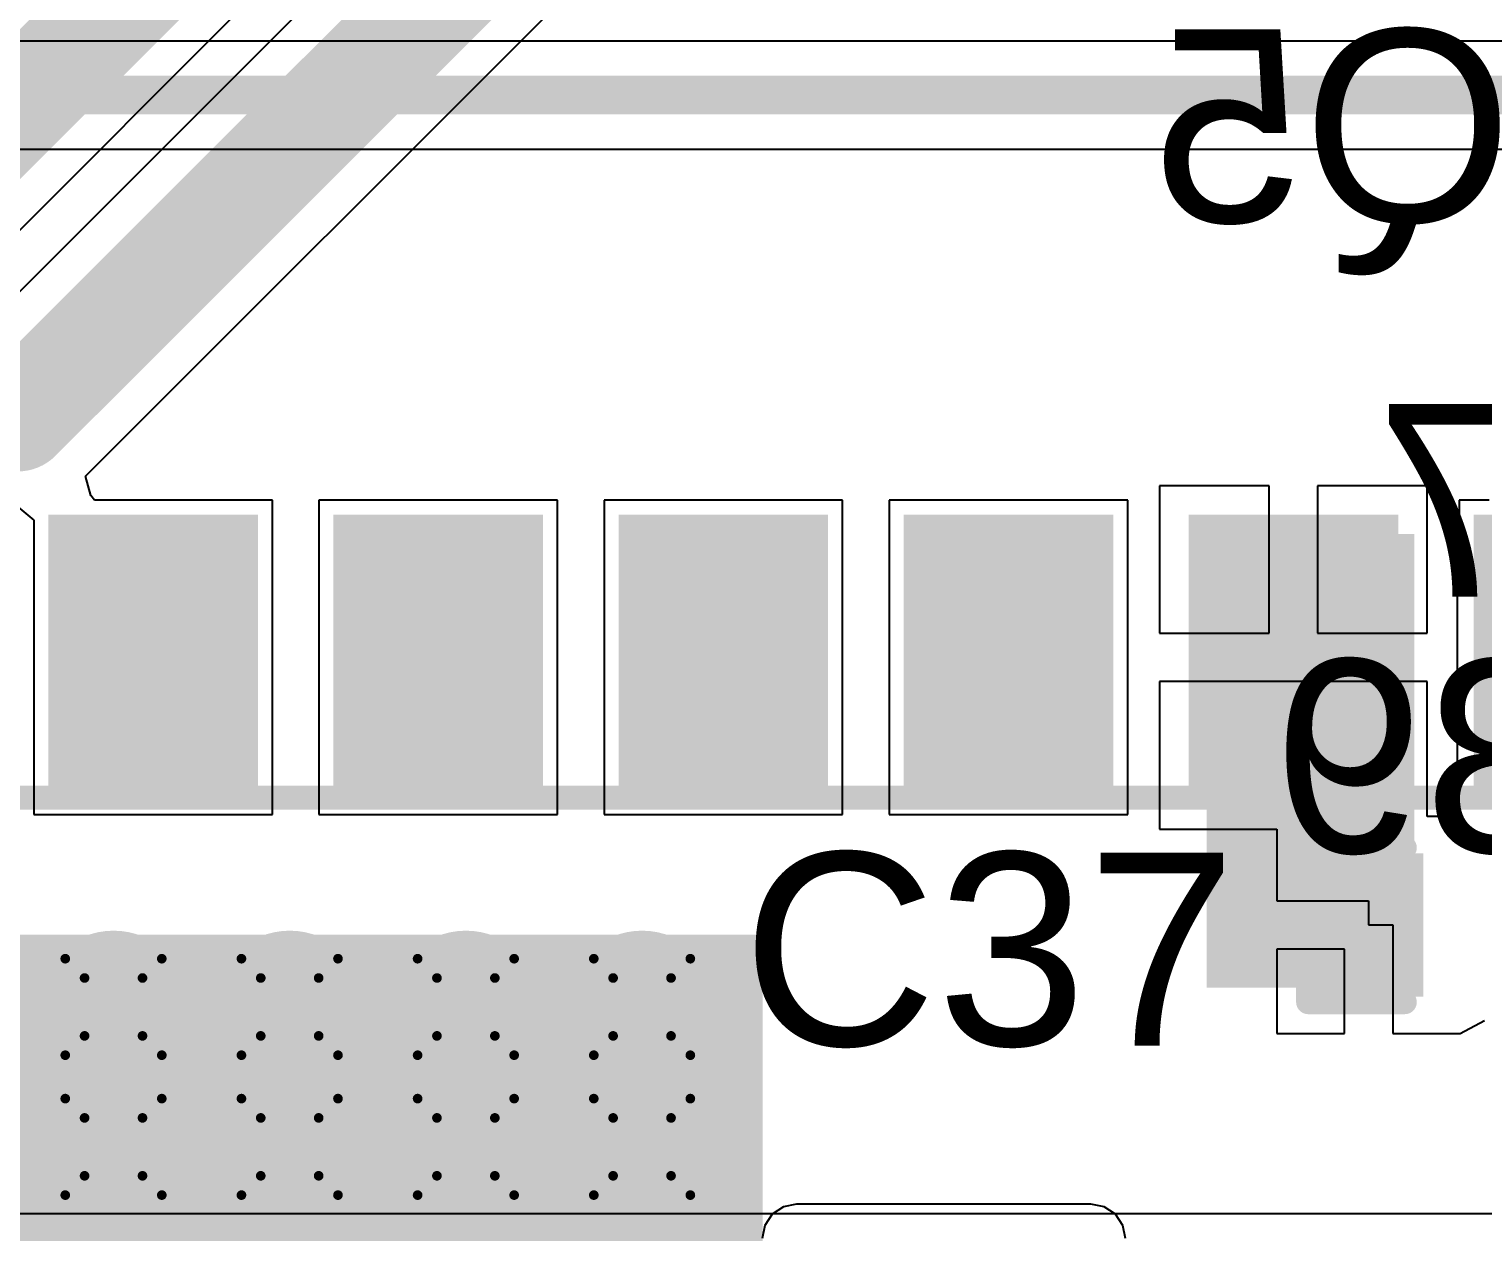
# Model space of a CAD drawing. Header units: inches. Extents: x -8 to 210, y -39 to 109.
# Drawn here: x 68.61 to 76.26, y 22.08 to 28.41 of the extents above; entities that cross this region are included whole.
import ezdxf

# ---------------------------------------------------------------- set-up
doc = ezdxf.new("R2010")
doc.units = ezdxf.units.IN
for name, color, linetype in [('Bottom Layer', 5, 'Continuous'), ('Bottom Overlay', 54, 'Continuous'), ('Bottom Solder', 6, 'Continuous'), ('Drill Drawing', 1, 'Continuous'), ('Top Layer', 1, 'Continuous'), ('Top Overlay', 2, 'Continuous'), ('Top Paste', 8, 'Continuous'), ('Top Solder', 216, 'Continuous'), ('Via Holes', 16, 'Continuous')]:
    doc.layers.add(name, color=color, linetype=linetype)
doc.styles.add('Arial', font='', dxfattribs={"height": 0.2})
doc.styles.get('Arial').set_extended_font_data('Arial')

# ---------------------------------------------------------------- blocks, each defined once
blk = doc.blocks.new('SIM7500E_18')
at = {"layer": 'Top Layer'}
for points in [[(4.75, -23.95), (4.75, -22.65), (5.65, -22.65), (5.65, -23.95)], [(6.25, -23.95), (6.25, -22.65), (7.15, -22.65), (7.15, -23.95)], [(7.75, -23.95), (7.75, -22.65), (8.65, -22.65), (8.65, -23.95)], [(9.25, -23.95), (9.25, -22.65), (10.15, -22.65), (10.15, -23.95)], [(10.75, -23.95), (10.75, -22.65), (11.65, -22.65), (11.65, -23.95)]]:
    blk.add_hatch(color=1, dxfattribs=at).paths.add_polyline_path(points)
at = {"layer": 'Top Paste'}
for points in [[(4.75, -23.95), (4.75, -22.65), (5.65, -22.65), (5.65, -23.95)], [(6.25, -23.95), (6.25, -22.65), (7.15, -22.65), (7.15, -23.95)], [(7.75, -23.95), (7.75, -22.65), (8.65, -22.65), (8.65, -23.95)], [(9.25, -23.95), (9.25, -22.65), (10.15, -22.65), (10.15, -23.95)], [(10.75, -23.95), (10.75, -22.65), (11.65, -22.65), (11.65, -23.95)]]:
    blk.add_hatch(color=8, dxfattribs=at).paths.add_polyline_path(points)
at = {"layer": 'Top Solder'}
for points in [[(4.6484, -24.0516), (4.6484, -22.5484), (5.7516, -22.5484), (5.7516, -24.0516)], [(6.1484, -24.0516), (6.1484, -22.5484), (7.2516, -22.5484), (7.2516, -24.0516)], [(7.6484, -24.0516), (7.6484, -22.5484), (8.7516, -22.5484), (8.7516, -24.0516)], [(9.1484, -24.0516), (9.1484, -22.5484), (10.2516, -22.5484), (10.2516, -24.0516)], [(10.6484, -24.0516), (10.6484, -22.5484), (11.7516, -22.5484), (11.7516, -24.0516)], [(12.1484, -24.0516), (12.1484, -22.5484), (13.2516, -22.5484), (13.2516, -24.0516)]]:
    blk.add_hatch(color=216, dxfattribs=at).paths.add_polyline_path(points)
at = {"layer": 'Top Overlay'}
blk.add_lwpolyline([(-0.8524, -24.0382, 0.127, 0.127, 0), (23.2522, -24.0382, 0.127, 0.127, 0)], format="xyseb", dxfattribs=at)
blk = doc.blocks.new('C___0402_123')
at = {"layer": 'Top Layer'}
for points in [[(-0.6985, -0.3175), (-0.6985, 0.3175), (-0.2413, 0.3175), (-0.2413, -0.3175)], [(0.2413, -0.3175), (0.2413, 0.3175), (0.6985, 0.3175), (0.6985, -0.3175)]]:
    blk.add_hatch(color=1, dxfattribs=at).paths.add_polyline_path(points)
at = {"layer": 'Top Paste'}
for points in [[(-0.6985, -0.3175), (-0.6985, 0.3175), (-0.2413, 0.3175), (-0.2413, -0.3175)], [(0.2413, -0.3175), (0.2413, 0.3175), (0.6985, 0.3175), (0.6985, -0.3175)]]:
    blk.add_hatch(color=8, dxfattribs=at).paths.add_polyline_path(points)
at = {"layer": 'Top Solder'}
for points in [[(-0.7585, -0.3775), (-0.7585, 0.3775), (-0.1813, 0.3775), (-0.1813, -0.3775)], [(0.1813, -0.3775), (0.1813, 0.3775), (0.7585, 0.3775), (0.7585, -0.3775)]]:
    blk.add_hatch(color=216, dxfattribs=at).paths.add_polyline_path(points)
at = {"layer": 'Top Overlay'}
for points in [[(-0.2794, 0.4064, 0.127, 0.127, 0), (-0.7874, 0.4064, 0.127, 0.127, 0)], [(-0.7874, 0.4064, 0.127, 0.127, 0), (-0.7874, -0.4064, 0.127, 0.127, 0)], [(0.7874, 0.4064, 0.127, 0.127, 0), (0.2794, 0.4064, 0.127, 0.127, 0)], [(0.7874, 0.4064, 0.127, 0.127, 0), (0.7874, -0.4064, 0.127, 0.127, 0)], [(-0.2794, -0.4064, 0.127, 0.127, 0), (-0.7874, -0.4064, 0.127, 0.127, 0)], [(0.7874, -0.4064, 0.127, 0.127, 0), (0.2794, -0.4064, 0.127, 0.127, 0)]]:
    blk.add_lwpolyline(points, format="xyseb", dxfattribs=at)
for points in [[(-0.8191, 0.4064, 0.0635, 0.0635, 1), (-0.7556, 0.4064, 0.0635, 0.0635, 1)], [(-0.8191, 0.4064, 0.0635, 0.0635, 1), (-0.7556, 0.4064, 0.0635, 0.0635, 1)], [(-0.3111, 0.4064, 0.0635, 0.0635, 1), (-0.2477, 0.4064, 0.0635, 0.0635, 1)], [(0.2477, 0.4064, 0.0635, 0.0635, 1), (0.3111, 0.4064, 0.0635, 0.0635, 1)], [(0.7556, 0.4064, 0.0635, 0.0635, 1), (0.8191, 0.4064, 0.0635, 0.0635, 1)], [(0.7556, 0.4064, 0.0635, 0.0635, 1), (0.8191, 0.4064, 0.0635, 0.0635, 1)], [(-0.8191, -0.4064, 0.0635, 0.0635, 1), (-0.7556, -0.4064, 0.0635, 0.0635, 1)], [(-0.8191, -0.4064, 0.0635, 0.0635, 1), (-0.7556, -0.4064, 0.0635, 0.0635, 1)], [(-0.3111, -0.4064, 0.0635, 0.0635, 1), (-0.2477, -0.4064, 0.0635, 0.0635, 1)], [(0.2477, -0.4064, 0.0635, 0.0635, 1), (0.3111, -0.4064, 0.0635, 0.0635, 1)], [(0.7556, -0.4064, 0.0635, 0.0635, 1), (0.8191, -0.4064, 0.0635, 0.0635, 1)], [(0.7556, -0.4064, 0.0635, 0.0635, 1), (0.8191, -0.4064, 0.0635, 0.0635, 1)]]:
    blk.add_lwpolyline(points, format="xyseb", close=True, dxfattribs=at)

msp = doc.modelspace()

# ---------------------------------------------------------------- hatches: boundary and pattern name
at = {"layer": 'Bottom Layer'}
h = msp.add_hatch(color=5, dxfattribs=at)
edge = h.paths.add_edge_path()
edge.add_arc((69.0499, 23.2664), 0.3, 0, 360)
h = msp.add_hatch(color=5, dxfattribs=at)
edge = h.paths.add_edge_path()
edge.add_arc((69.977, 23.2664), 0.3, 0, 360)
h = msp.add_hatch(color=5, dxfattribs=at)
edge = h.paths.add_edge_path()
edge.add_arc((70.9041, 23.2664), 0.3, 0, 360)
h = msp.add_hatch(color=5, dxfattribs=at)
edge = h.paths.add_edge_path()
edge.add_arc((71.8312, 23.2664), 0.3, 0, 360)
h = msp.add_hatch(color=5, dxfattribs=at)
edge = h.paths.add_edge_path()
edge.add_arc((69.0499, 22.5298), 0.3, 0, 360)
h = msp.add_hatch(color=5, dxfattribs=at)
edge = h.paths.add_edge_path()
edge.add_arc((69.977, 22.5298), 0.3, 0, 360)
h = msp.add_hatch(color=5, dxfattribs=at)
edge = h.paths.add_edge_path()
edge.add_arc((70.9041, 22.5298), 0.3, 0, 360)
h = msp.add_hatch(color=5, dxfattribs=at)
edge = h.paths.add_edge_path()
edge.add_arc((71.8312, 22.5298), 0.3, 0, 360)
at = {"layer": 'Bottom Solder'}
h = msp.add_hatch(color=6, dxfattribs=at)
edge = h.paths.add_edge_path()
edge.add_arc((69.0499, 23.2664), 0.4016, 0, 360)
h = msp.add_hatch(color=6, dxfattribs=at)
edge = h.paths.add_edge_path()
edge.add_arc((69.977, 23.2664), 0.4016, 0, 360)
h = msp.add_hatch(color=6, dxfattribs=at)
edge = h.paths.add_edge_path()
edge.add_arc((70.9041, 23.2664), 0.4016, 0, 360)
h = msp.add_hatch(color=6, dxfattribs=at)
edge = h.paths.add_edge_path()
edge.add_arc((71.8312, 23.2664), 0.4016, 0, 360)
h = msp.add_hatch(color=6, dxfattribs=at)
edge = h.paths.add_edge_path()
edge.add_arc((69.0499, 22.5298), 0.4016, 0, 360)
h = msp.add_hatch(color=6, dxfattribs=at)
edge = h.paths.add_edge_path()
edge.add_arc((69.977, 22.5298), 0.4016, 0, 360)
h = msp.add_hatch(color=6, dxfattribs=at)
edge = h.paths.add_edge_path()
edge.add_arc((70.9041, 22.5298), 0.4016, 0, 360)
h = msp.add_hatch(color=6, dxfattribs=at)
edge = h.paths.add_edge_path()
edge.add_arc((71.8312, 22.5298), 0.4016, 0, 360)
at = {"layer": 'Top Layer'}
for points in [[(74.8016, 23.368), (75.8952, 23.368), (75.8952, 25.7556), (74.8016, 25.7556)], [(72.4662, 23.6474), (65.8876, 23.6474), (65.8876, 18.7452), (72.4662, 18.7452)]]:
    msp.add_hatch(color=1, dxfattribs=at).paths.add_polyline_path(points)
h = msp.add_hatch(color=1, dxfattribs=at)
edge = h.paths.add_edge_path()
edge.add_arc((69.0499, 23.2664), 0.3, 0, 360)
h = msp.add_hatch(color=1, dxfattribs=at)
edge = h.paths.add_edge_path()
edge.add_arc((69.977, 23.2664), 0.3, 0, 360)
h = msp.add_hatch(color=1, dxfattribs=at)
edge = h.paths.add_edge_path()
edge.add_arc((70.9041, 23.2664), 0.3, 0, 360)
h = msp.add_hatch(color=1, dxfattribs=at)
edge = h.paths.add_edge_path()
edge.add_arc((71.8312, 23.2664), 0.3, 0, 360)
h = msp.add_hatch(color=1, dxfattribs=at)
edge = h.paths.add_edge_path()
edge.add_arc((69.0499, 22.5298), 0.3, 0, 360)
h = msp.add_hatch(color=1, dxfattribs=at)
edge = h.paths.add_edge_path()
edge.add_arc((69.977, 22.5298), 0.3, 0, 360)
h = msp.add_hatch(color=1, dxfattribs=at)
edge = h.paths.add_edge_path()
edge.add_arc((70.9041, 22.5298), 0.3, 0, 360)
h = msp.add_hatch(color=1, dxfattribs=at)
edge = h.paths.add_edge_path()
edge.add_arc((71.8312, 22.5298), 0.3, 0, 360)
at = {"layer": 'Top Solder'}
h = msp.add_hatch(color=216, dxfattribs=at)
edge = h.paths.add_edge_path()
edge.add_arc((69.0499, 23.2664), 0.4016, 0, 360)
h = msp.add_hatch(color=216, dxfattribs=at)
edge = h.paths.add_edge_path()
edge.add_arc((69.977, 23.2664), 0.4016, 0, 360)
h = msp.add_hatch(color=216, dxfattribs=at)
edge = h.paths.add_edge_path()
edge.add_arc((70.9041, 23.2664), 0.4016, 0, 360)
h = msp.add_hatch(color=216, dxfattribs=at)
edge = h.paths.add_edge_path()
edge.add_arc((71.8312, 23.2664), 0.4016, 0, 360)
h = msp.add_hatch(color=216, dxfattribs=at)
edge = h.paths.add_edge_path()
edge.add_arc((69.0499, 22.5298), 0.4016, 0, 360)
h = msp.add_hatch(color=216, dxfattribs=at)
edge = h.paths.add_edge_path()
edge.add_arc((69.977, 22.5298), 0.4016, 0, 360)
h = msp.add_hatch(color=216, dxfattribs=at)
edge = h.paths.add_edge_path()
edge.add_arc((70.9041, 22.5298), 0.4016, 0, 360)
h = msp.add_hatch(color=216, dxfattribs=at)
edge = h.paths.add_edge_path()
edge.add_arc((71.8312, 22.5298), 0.4016, 0, 360)
at = {"layer": 'Via Holes'}
h = msp.add_hatch(color=7, dxfattribs=at)
edge = h.paths.add_edge_path()
edge.add_arc((69.0499, 23.2664), 0.15, 0, 360)
h = msp.add_hatch(color=7, dxfattribs=at)
edge = h.paths.add_edge_path()
edge.add_arc((69.977, 23.2664), 0.15, 0, 360)
h = msp.add_hatch(color=7, dxfattribs=at)
edge = h.paths.add_edge_path()
edge.add_arc((70.9041, 23.2664), 0.15, 0, 360)
h = msp.add_hatch(color=7, dxfattribs=at)
edge = h.paths.add_edge_path()
edge.add_arc((71.8312, 23.2664), 0.15, 0, 360)
h = msp.add_hatch(color=7, dxfattribs=at)
edge = h.paths.add_edge_path()
edge.add_arc((69.0499, 22.5298), 0.15, 0, 360)
h = msp.add_hatch(color=7, dxfattribs=at)
edge = h.paths.add_edge_path()
edge.add_arc((69.977, 22.5298), 0.15, 0, 360)
h = msp.add_hatch(color=7, dxfattribs=at)
edge = h.paths.add_edge_path()
edge.add_arc((70.9041, 22.5298), 0.15, 0, 360)
h = msp.add_hatch(color=7, dxfattribs=at)
edge = h.paths.add_edge_path()
edge.add_arc((71.8312, 22.5298), 0.15, 0, 360)

# ---------------------------------------------------------------- linework, layer by layer
at = {"layer": 'Bottom Layer'}
for p, q in [((78.4738, 28.3519), (62.9699, 28.3519)), ((66.0461, 27.7821), (77.4302, 27.7821)), ((84.2857, 22.1777), (63.4238, 22.1777))]:
    msp.add_line(p, q, dxfattribs=at)
msp.add_lwpolyline([(62.5856, 28.067, 0.2032, 0.2032, 0), (79.6544, 28.067, 0.2032, 0.2032, 0)], format="xyseb", dxfattribs=at)
at = {"layer": 'Drill Drawing'}
for points in [[(68.7959, 23.5204, 0.0508, 0.0508, 0), (69.3039, 23.5204, 0.0508, 0.0508, 0)], [(68.7959, 23.0124, 0.0508, 0.0508, 0), (68.7959, 23.5204, 0.0508, 0.0508, 0)], [(69.3039, 23.0124, 0.0508, 0.0508, 0), (69.3039, 23.5204, 0.0508, 0.0508, 0)], [(69.723, 23.5204, 0.0508, 0.0508, 0), (70.231, 23.5204, 0.0508, 0.0508, 0)], [(69.723, 23.0124, 0.0508, 0.0508, 0), (69.723, 23.5204, 0.0508, 0.0508, 0)], [(70.231, 23.0124, 0.0508, 0.0508, 0), (70.231, 23.5204, 0.0508, 0.0508, 0)], [(70.6501, 23.5204, 0.0508, 0.0508, 0), (71.1581, 23.5204, 0.0508, 0.0508, 0)], [(70.6501, 23.0124, 0.0508, 0.0508, 0), (70.6501, 23.5204, 0.0508, 0.0508, 0)], [(71.1581, 23.0124, 0.0508, 0.0508, 0), (71.1581, 23.5204, 0.0508, 0.0508, 0)], [(71.5772, 23.5204, 0.0508, 0.0508, 0), (72.0852, 23.5204, 0.0508, 0.0508, 0)], [(71.5772, 23.0124, 0.0508, 0.0508, 0), (71.5772, 23.5204, 0.0508, 0.0508, 0)], [(72.0852, 23.0124, 0.0508, 0.0508, 0), (72.0852, 23.5204, 0.0508, 0.0508, 0)], [(68.8975, 23.4188, 0.0508, 0.0508, 0), (69.2023, 23.4188, 0.0508, 0.0508, 0)], [(68.8975, 23.114, 0.0508, 0.0508, 0), (68.8975, 23.4188, 0.0508, 0.0508, 0)], [(69.2023, 23.114, 0.0508, 0.0508, 0), (69.2023, 23.4188, 0.0508, 0.0508, 0)], [(69.8246, 23.4188, 0.0508, 0.0508, 0), (70.1294, 23.4188, 0.0508, 0.0508, 0)], [(69.8246, 23.114, 0.0508, 0.0508, 0), (69.8246, 23.4188, 0.0508, 0.0508, 0)], [(70.1294, 23.114, 0.0508, 0.0508, 0), (70.1294, 23.4188, 0.0508, 0.0508, 0)], [(70.7517, 23.4188, 0.0508, 0.0508, 0), (71.0565, 23.4188, 0.0508, 0.0508, 0)], [(70.7517, 23.114, 0.0508, 0.0508, 0), (70.7517, 23.4188, 0.0508, 0.0508, 0)], [(71.0565, 23.114, 0.0508, 0.0508, 0), (71.0565, 23.4188, 0.0508, 0.0508, 0)], [(71.6788, 23.4188, 0.0508, 0.0508, 0), (71.9836, 23.4188, 0.0508, 0.0508, 0)], [(71.6788, 23.114, 0.0508, 0.0508, 0), (71.6788, 23.4188, 0.0508, 0.0508, 0)], [(71.9836, 23.114, 0.0508, 0.0508, 0), (71.9836, 23.4188, 0.0508, 0.0508, 0)], [(68.8975, 23.114, 0.0508, 0.0508, 0), (69.2023, 23.114, 0.0508, 0.0508, 0)], [(69.8246, 23.114, 0.0508, 0.0508, 0), (70.1294, 23.114, 0.0508, 0.0508, 0)], [(70.7517, 23.114, 0.0508, 0.0508, 0), (71.0565, 23.114, 0.0508, 0.0508, 0)], [(71.6788, 23.114, 0.0508, 0.0508, 0), (71.9836, 23.114, 0.0508, 0.0508, 0)], [(68.7959, 23.0124, 0.0508, 0.0508, 0), (69.3039, 23.0124, 0.0508, 0.0508, 0)], [(69.723, 23.0124, 0.0508, 0.0508, 0), (70.231, 23.0124, 0.0508, 0.0508, 0)], [(70.6501, 23.0124, 0.0508, 0.0508, 0), (71.1581, 23.0124, 0.0508, 0.0508, 0)], [(71.5772, 23.0124, 0.0508, 0.0508, 0), (72.0852, 23.0124, 0.0508, 0.0508, 0)], [(68.7959, 22.7838, 0.0508, 0.0508, 0), (69.3039, 22.7838, 0.0508, 0.0508, 0)], [(68.7959, 22.2758, 0.0508, 0.0508, 0), (68.7959, 22.7838, 0.0508, 0.0508, 0)], [(69.3039, 22.2758, 0.0508, 0.0508, 0), (69.3039, 22.7838, 0.0508, 0.0508, 0)], [(69.723, 22.7838, 0.0508, 0.0508, 0), (70.231, 22.7838, 0.0508, 0.0508, 0)], [(69.723, 22.2758, 0.0508, 0.0508, 0), (69.723, 22.7838, 0.0508, 0.0508, 0)], [(70.231, 22.2758, 0.0508, 0.0508, 0), (70.231, 22.7838, 0.0508, 0.0508, 0)], [(70.6501, 22.7838, 0.0508, 0.0508, 0), (71.1581, 22.7838, 0.0508, 0.0508, 0)], [(70.6501, 22.2758, 0.0508, 0.0508, 0), (70.6501, 22.7838, 0.0508, 0.0508, 0)], [(71.1581, 22.2758, 0.0508, 0.0508, 0), (71.1581, 22.7838, 0.0508, 0.0508, 0)], [(71.5772, 22.7838, 0.0508, 0.0508, 0), (72.0852, 22.7838, 0.0508, 0.0508, 0)], [(71.5772, 22.2758, 0.0508, 0.0508, 0), (71.5772, 22.7838, 0.0508, 0.0508, 0)], [(72.0852, 22.2758, 0.0508, 0.0508, 0), (72.0852, 22.7838, 0.0508, 0.0508, 0)], [(68.8975, 22.6822, 0.0508, 0.0508, 0), (69.2023, 22.6822, 0.0508, 0.0508, 0)], [(68.8975, 22.3774, 0.0508, 0.0508, 0), (68.8975, 22.6822, 0.0508, 0.0508, 0)], [(69.2023, 22.3774, 0.0508, 0.0508, 0), (69.2023, 22.6822, 0.0508, 0.0508, 0)], [(69.8246, 22.6822, 0.0508, 0.0508, 0), (70.1294, 22.6822, 0.0508, 0.0508, 0)], [(69.8246, 22.3774, 0.0508, 0.0508, 0), (69.8246, 22.6822, 0.0508, 0.0508, 0)], [(70.1294, 22.3774, 0.0508, 0.0508, 0), (70.1294, 22.6822, 0.0508, 0.0508, 0)], [(70.7517, 22.6822, 0.0508, 0.0508, 0), (71.0565, 22.6822, 0.0508, 0.0508, 0)], [(70.7517, 22.3774, 0.0508, 0.0508, 0), (70.7517, 22.6822, 0.0508, 0.0508, 0)], [(71.0565, 22.3774, 0.0508, 0.0508, 0), (71.0565, 22.6822, 0.0508, 0.0508, 0)], [(71.6788, 22.6822, 0.0508, 0.0508, 0), (71.9836, 22.6822, 0.0508, 0.0508, 0)], [(71.6788, 22.3774, 0.0508, 0.0508, 0), (71.6788, 22.6822, 0.0508, 0.0508, 0)], [(71.9836, 22.3774, 0.0508, 0.0508, 0), (71.9836, 22.6822, 0.0508, 0.0508, 0)], [(68.8975, 22.3774, 0.0508, 0.0508, 0), (69.2023, 22.3774, 0.0508, 0.0508, 0)], [(69.8246, 22.3774, 0.0508, 0.0508, 0), (70.1294, 22.3774, 0.0508, 0.0508, 0)], [(70.7517, 22.3774, 0.0508, 0.0508, 0), (71.0565, 22.3774, 0.0508, 0.0508, 0)], [(71.6788, 22.3774, 0.0508, 0.0508, 0), (71.9836, 22.3774, 0.0508, 0.0508, 0)], [(68.7959, 22.2758, 0.0508, 0.0508, 0), (69.3039, 22.2758, 0.0508, 0.0508, 0)], [(69.723, 22.2758, 0.0508, 0.0508, 0), (70.231, 22.2758, 0.0508, 0.0508, 0)], [(70.6501, 22.2758, 0.0508, 0.0508, 0), (71.1581, 22.2758, 0.0508, 0.0508, 0)], [(71.5772, 22.2758, 0.0508, 0.0508, 0), (72.0852, 22.2758, 0.0508, 0.0508, 0)]]:
    msp.add_lwpolyline(points, format="xyseb", dxfattribs=at)
for points in [[(68.7832, 23.5204, 0.0254, 0.0254, 1), (68.8086, 23.5204, 0.0254, 0.0254, 1)], [(68.7832, 23.5204, 0.0254, 0.0254, 1), (68.8086, 23.5204, 0.0254, 0.0254, 1)], [(69.2912, 23.5204, 0.0254, 0.0254, 1), (69.3166, 23.5204, 0.0254, 0.0254, 1)], [(69.2912, 23.5204, 0.0254, 0.0254, 1), (69.3166, 23.5204, 0.0254, 0.0254, 1)], [(69.7103, 23.5204, 0.0254, 0.0254, 1), (69.7357, 23.5204, 0.0254, 0.0254, 1)], [(69.7103, 23.5204, 0.0254, 0.0254, 1), (69.7357, 23.5204, 0.0254, 0.0254, 1)], [(70.2183, 23.5204, 0.0254, 0.0254, 1), (70.2437, 23.5204, 0.0254, 0.0254, 1)], [(70.2183, 23.5204, 0.0254, 0.0254, 1), (70.2437, 23.5204, 0.0254, 0.0254, 1)], [(70.6374, 23.5204, 0.0254, 0.0254, 1), (70.6628, 23.5204, 0.0254, 0.0254, 1)], [(70.6374, 23.5204, 0.0254, 0.0254, 1), (70.6628, 23.5204, 0.0254, 0.0254, 1)], [(71.1454, 23.5204, 0.0254, 0.0254, 1), (71.1708, 23.5204, 0.0254, 0.0254, 1)], [(71.1454, 23.5204, 0.0254, 0.0254, 1), (71.1708, 23.5204, 0.0254, 0.0254, 1)], [(71.5645, 23.5204, 0.0254, 0.0254, 1), (71.5899, 23.5204, 0.0254, 0.0254, 1)], [(71.5645, 23.5204, 0.0254, 0.0254, 1), (71.5899, 23.5204, 0.0254, 0.0254, 1)], [(72.0725, 23.5204, 0.0254, 0.0254, 1), (72.0979, 23.5204, 0.0254, 0.0254, 1)], [(72.0725, 23.5204, 0.0254, 0.0254, 1), (72.0979, 23.5204, 0.0254, 0.0254, 1)], [(68.8848, 23.4188, 0.0254, 0.0254, 1), (68.9102, 23.4188, 0.0254, 0.0254, 1)], [(68.8848, 23.4188, 0.0254, 0.0254, 1), (68.9102, 23.4188, 0.0254, 0.0254, 1)], [(69.1896, 23.4188, 0.0254, 0.0254, 1), (69.215, 23.4188, 0.0254, 0.0254, 1)], [(69.1896, 23.4188, 0.0254, 0.0254, 1), (69.215, 23.4188, 0.0254, 0.0254, 1)], [(69.8119, 23.4188, 0.0254, 0.0254, 1), (69.8373, 23.4188, 0.0254, 0.0254, 1)], [(69.8119, 23.4188, 0.0254, 0.0254, 1), (69.8373, 23.4188, 0.0254, 0.0254, 1)], [(70.1167, 23.4188, 0.0254, 0.0254, 1), (70.1421, 23.4188, 0.0254, 0.0254, 1)], [(70.1167, 23.4188, 0.0254, 0.0254, 1), (70.1421, 23.4188, 0.0254, 0.0254, 1)], [(70.739, 23.4188, 0.0254, 0.0254, 1), (70.7644, 23.4188, 0.0254, 0.0254, 1)], [(70.739, 23.4188, 0.0254, 0.0254, 1), (70.7644, 23.4188, 0.0254, 0.0254, 1)], [(71.0438, 23.4188, 0.0254, 0.0254, 1), (71.0692, 23.4188, 0.0254, 0.0254, 1)], [(71.0438, 23.4188, 0.0254, 0.0254, 1), (71.0692, 23.4188, 0.0254, 0.0254, 1)], [(71.6661, 23.4188, 0.0254, 0.0254, 1), (71.6915, 23.4188, 0.0254, 0.0254, 1)], [(71.6661, 23.4188, 0.0254, 0.0254, 1), (71.6915, 23.4188, 0.0254, 0.0254, 1)], [(71.9709, 23.4188, 0.0254, 0.0254, 1), (71.9963, 23.4188, 0.0254, 0.0254, 1)], [(71.9709, 23.4188, 0.0254, 0.0254, 1), (71.9963, 23.4188, 0.0254, 0.0254, 1)], [(68.8848, 23.114, 0.0254, 0.0254, 1), (68.9102, 23.114, 0.0254, 0.0254, 1)], [(68.8848, 23.114, 0.0254, 0.0254, 1), (68.9102, 23.114, 0.0254, 0.0254, 1)], [(69.1896, 23.114, 0.0254, 0.0254, 1), (69.215, 23.114, 0.0254, 0.0254, 1)], [(69.1896, 23.114, 0.0254, 0.0254, 1), (69.215, 23.114, 0.0254, 0.0254, 1)], [(69.8119, 23.114, 0.0254, 0.0254, 1), (69.8373, 23.114, 0.0254, 0.0254, 1)], [(69.8119, 23.114, 0.0254, 0.0254, 1), (69.8373, 23.114, 0.0254, 0.0254, 1)], [(70.1167, 23.114, 0.0254, 0.0254, 1), (70.1421, 23.114, 0.0254, 0.0254, 1)], [(70.1167, 23.114, 0.0254, 0.0254, 1), (70.1421, 23.114, 0.0254, 0.0254, 1)], [(70.739, 23.114, 0.0254, 0.0254, 1), (70.7644, 23.114, 0.0254, 0.0254, 1)], [(70.739, 23.114, 0.0254, 0.0254, 1), (70.7644, 23.114, 0.0254, 0.0254, 1)], [(71.0438, 23.114, 0.0254, 0.0254, 1), (71.0692, 23.114, 0.0254, 0.0254, 1)], [(71.0438, 23.114, 0.0254, 0.0254, 1), (71.0692, 23.114, 0.0254, 0.0254, 1)], [(71.6661, 23.114, 0.0254, 0.0254, 1), (71.6915, 23.114, 0.0254, 0.0254, 1)], [(71.6661, 23.114, 0.0254, 0.0254, 1), (71.6915, 23.114, 0.0254, 0.0254, 1)], [(71.9709, 23.114, 0.0254, 0.0254, 1), (71.9963, 23.114, 0.0254, 0.0254, 1)], [(71.9709, 23.114, 0.0254, 0.0254, 1), (71.9963, 23.114, 0.0254, 0.0254, 1)], [(68.7832, 23.0124, 0.0254, 0.0254, 1), (68.8086, 23.0124, 0.0254, 0.0254, 1)], [(68.7832, 23.0124, 0.0254, 0.0254, 1), (68.8086, 23.0124, 0.0254, 0.0254, 1)], [(69.2912, 23.0124, 0.0254, 0.0254, 1), (69.3166, 23.0124, 0.0254, 0.0254, 1)], [(69.2912, 23.0124, 0.0254, 0.0254, 1), (69.3166, 23.0124, 0.0254, 0.0254, 1)], [(69.7103, 23.0124, 0.0254, 0.0254, 1), (69.7357, 23.0124, 0.0254, 0.0254, 1)], [(69.7103, 23.0124, 0.0254, 0.0254, 1), (69.7357, 23.0124, 0.0254, 0.0254, 1)], [(70.2183, 23.0124, 0.0254, 0.0254, 1), (70.2437, 23.0124, 0.0254, 0.0254, 1)], [(70.2183, 23.0124, 0.0254, 0.0254, 1), (70.2437, 23.0124, 0.0254, 0.0254, 1)], [(70.6374, 23.0124, 0.0254, 0.0254, 1), (70.6628, 23.0124, 0.0254, 0.0254, 1)], [(70.6374, 23.0124, 0.0254, 0.0254, 1), (70.6628, 23.0124, 0.0254, 0.0254, 1)], [(71.1454, 23.0124, 0.0254, 0.0254, 1), (71.1708, 23.0124, 0.0254, 0.0254, 1)], [(71.1454, 23.0124, 0.0254, 0.0254, 1), (71.1708, 23.0124, 0.0254, 0.0254, 1)], [(71.5645, 23.0124, 0.0254, 0.0254, 1), (71.5899, 23.0124, 0.0254, 0.0254, 1)], [(71.5645, 23.0124, 0.0254, 0.0254, 1), (71.5899, 23.0124, 0.0254, 0.0254, 1)], [(72.0725, 23.0124, 0.0254, 0.0254, 1), (72.0979, 23.0124, 0.0254, 0.0254, 1)], [(72.0725, 23.0124, 0.0254, 0.0254, 1), (72.0979, 23.0124, 0.0254, 0.0254, 1)], [(68.7832, 22.7838, 0.0254, 0.0254, 1), (68.8086, 22.7838, 0.0254, 0.0254, 1)], [(68.7832, 22.7838, 0.0254, 0.0254, 1), (68.8086, 22.7838, 0.0254, 0.0254, 1)], [(69.2912, 22.7838, 0.0254, 0.0254, 1), (69.3166, 22.7838, 0.0254, 0.0254, 1)], [(69.2912, 22.7838, 0.0254, 0.0254, 1), (69.3166, 22.7838, 0.0254, 0.0254, 1)], [(69.7103, 22.7838, 0.0254, 0.0254, 1), (69.7357, 22.7838, 0.0254, 0.0254, 1)], [(69.7103, 22.7838, 0.0254, 0.0254, 1), (69.7357, 22.7838, 0.0254, 0.0254, 1)], [(70.2183, 22.7838, 0.0254, 0.0254, 1), (70.2437, 22.7838, 0.0254, 0.0254, 1)], [(70.2183, 22.7838, 0.0254, 0.0254, 1), (70.2437, 22.7838, 0.0254, 0.0254, 1)], [(70.6374, 22.7838, 0.0254, 0.0254, 1), (70.6628, 22.7838, 0.0254, 0.0254, 1)], [(70.6374, 22.7838, 0.0254, 0.0254, 1), (70.6628, 22.7838, 0.0254, 0.0254, 1)], [(71.1454, 22.7838, 0.0254, 0.0254, 1), (71.1708, 22.7838, 0.0254, 0.0254, 1)], [(71.1454, 22.7838, 0.0254, 0.0254, 1), (71.1708, 22.7838, 0.0254, 0.0254, 1)], [(71.5645, 22.7838, 0.0254, 0.0254, 1), (71.5899, 22.7838, 0.0254, 0.0254, 1)], [(71.5645, 22.7838, 0.0254, 0.0254, 1), (71.5899, 22.7838, 0.0254, 0.0254, 1)], [(72.0725, 22.7838, 0.0254, 0.0254, 1), (72.0979, 22.7838, 0.0254, 0.0254, 1)], [(72.0725, 22.7838, 0.0254, 0.0254, 1), (72.0979, 22.7838, 0.0254, 0.0254, 1)], [(68.8848, 22.6822, 0.0254, 0.0254, 1), (68.9102, 22.6822, 0.0254, 0.0254, 1)], [(68.8848, 22.6822, 0.0254, 0.0254, 1), (68.9102, 22.6822, 0.0254, 0.0254, 1)], [(69.1896, 22.6822, 0.0254, 0.0254, 1), (69.215, 22.6822, 0.0254, 0.0254, 1)], [(69.1896, 22.6822, 0.0254, 0.0254, 1), (69.215, 22.6822, 0.0254, 0.0254, 1)], [(69.8119, 22.6822, 0.0254, 0.0254, 1), (69.8373, 22.6822, 0.0254, 0.0254, 1)], [(69.8119, 22.6822, 0.0254, 0.0254, 1), (69.8373, 22.6822, 0.0254, 0.0254, 1)], [(70.1167, 22.6822, 0.0254, 0.0254, 1), (70.1421, 22.6822, 0.0254, 0.0254, 1)], [(70.1167, 22.6822, 0.0254, 0.0254, 1), (70.1421, 22.6822, 0.0254, 0.0254, 1)], [(70.739, 22.6822, 0.0254, 0.0254, 1), (70.7644, 22.6822, 0.0254, 0.0254, 1)], [(70.739, 22.6822, 0.0254, 0.0254, 1), (70.7644, 22.6822, 0.0254, 0.0254, 1)], [(71.0438, 22.6822, 0.0254, 0.0254, 1), (71.0692, 22.6822, 0.0254, 0.0254, 1)], [(71.0438, 22.6822, 0.0254, 0.0254, 1), (71.0692, 22.6822, 0.0254, 0.0254, 1)], [(71.6661, 22.6822, 0.0254, 0.0254, 1), (71.6915, 22.6822, 0.0254, 0.0254, 1)], [(71.6661, 22.6822, 0.0254, 0.0254, 1), (71.6915, 22.6822, 0.0254, 0.0254, 1)], [(71.9709, 22.6822, 0.0254, 0.0254, 1), (71.9963, 22.6822, 0.0254, 0.0254, 1)], [(71.9709, 22.6822, 0.0254, 0.0254, 1), (71.9963, 22.6822, 0.0254, 0.0254, 1)], [(68.8848, 22.3774, 0.0254, 0.0254, 1), (68.9102, 22.3774, 0.0254, 0.0254, 1)], [(68.8848, 22.3774, 0.0254, 0.0254, 1), (68.9102, 22.3774, 0.0254, 0.0254, 1)], [(69.1896, 22.3774, 0.0254, 0.0254, 1), (69.215, 22.3774, 0.0254, 0.0254, 1)], [(69.1896, 22.3774, 0.0254, 0.0254, 1), (69.215, 22.3774, 0.0254, 0.0254, 1)], [(69.8119, 22.3774, 0.0254, 0.0254, 1), (69.8373, 22.3774, 0.0254, 0.0254, 1)], [(69.8119, 22.3774, 0.0254, 0.0254, 1), (69.8373, 22.3774, 0.0254, 0.0254, 1)], [(70.1167, 22.3774, 0.0254, 0.0254, 1), (70.1421, 22.3774, 0.0254, 0.0254, 1)], [(70.1167, 22.3774, 0.0254, 0.0254, 1), (70.1421, 22.3774, 0.0254, 0.0254, 1)], [(70.739, 22.3774, 0.0254, 0.0254, 1), (70.7644, 22.3774, 0.0254, 0.0254, 1)], [(70.739, 22.3774, 0.0254, 0.0254, 1), (70.7644, 22.3774, 0.0254, 0.0254, 1)], [(71.0438, 22.3774, 0.0254, 0.0254, 1), (71.0692, 22.3774, 0.0254, 0.0254, 1)], [(71.0438, 22.3774, 0.0254, 0.0254, 1), (71.0692, 22.3774, 0.0254, 0.0254, 1)], [(71.6661, 22.3774, 0.0254, 0.0254, 1), (71.6915, 22.3774, 0.0254, 0.0254, 1)], [(71.6661, 22.3774, 0.0254, 0.0254, 1), (71.6915, 22.3774, 0.0254, 0.0254, 1)], [(71.9709, 22.3774, 0.0254, 0.0254, 1), (71.9963, 22.3774, 0.0254, 0.0254, 1)], [(71.9709, 22.3774, 0.0254, 0.0254, 1), (71.9963, 22.3774, 0.0254, 0.0254, 1)], [(68.7832, 22.2758, 0.0254, 0.0254, 1), (68.8086, 22.2758, 0.0254, 0.0254, 1)], [(68.7832, 22.2758, 0.0254, 0.0254, 1), (68.8086, 22.2758, 0.0254, 0.0254, 1)], [(69.2912, 22.2758, 0.0254, 0.0254, 1), (69.3166, 22.2758, 0.0254, 0.0254, 1)], [(69.2912, 22.2758, 0.0254, 0.0254, 1), (69.3166, 22.2758, 0.0254, 0.0254, 1)], [(69.7103, 22.2758, 0.0254, 0.0254, 1), (69.7357, 22.2758, 0.0254, 0.0254, 1)], [(69.7103, 22.2758, 0.0254, 0.0254, 1), (69.7357, 22.2758, 0.0254, 0.0254, 1)], [(70.2183, 22.2758, 0.0254, 0.0254, 1), (70.2437, 22.2758, 0.0254, 0.0254, 1)], [(70.2183, 22.2758, 0.0254, 0.0254, 1), (70.2437, 22.2758, 0.0254, 0.0254, 1)], [(70.6374, 22.2758, 0.0254, 0.0254, 1), (70.6628, 22.2758, 0.0254, 0.0254, 1)], [(70.6374, 22.2758, 0.0254, 0.0254, 1), (70.6628, 22.2758, 0.0254, 0.0254, 1)], [(71.1454, 22.2758, 0.0254, 0.0254, 1), (71.1708, 22.2758, 0.0254, 0.0254, 1)], [(71.1454, 22.2758, 0.0254, 0.0254, 1), (71.1708, 22.2758, 0.0254, 0.0254, 1)], [(71.5645, 22.2758, 0.0254, 0.0254, 1), (71.5899, 22.2758, 0.0254, 0.0254, 1)], [(71.5645, 22.2758, 0.0254, 0.0254, 1), (71.5899, 22.2758, 0.0254, 0.0254, 1)], [(72.0725, 22.2758, 0.0254, 0.0254, 1), (72.0979, 22.2758, 0.0254, 0.0254, 1)], [(72.0725, 22.2758, 0.0254, 0.0254, 1), (72.0979, 22.2758, 0.0254, 0.0254, 1)]]:
    msp.add_lwpolyline(points, format="xyseb", close=True, dxfattribs=at)
at = {"layer": 'Top Layer'}
for p, q in [((83.2125, 41.6903), (68.3535, 26.8314)), ((68.9021, 26.0614), (83.8364, 40.9958)), ((68.2302, 27.0325), (79.0442, 37.8466)), ((68.9313, 25.9599), (68.9021, 26.0614)), ((68.9498, 25.9344), (68.9313, 25.9599)), ((75.1318, 26.0106), (74.5548, 26.0106)), ((74.5548, 26.0106), (74.5548, 25.2336)), ((75.1318, 25.2336), (75.1318, 26.0106)), ((75.9628, 26.0106), (75.3858, 26.0106)), ((75.3858, 26.0106), (75.3858, 25.2336)), ((75.9628, 25.2336), (75.9628, 26.0106)), ((68.5466, 25.899), (68.631, 25.8298)), ((69.8866, 25.9344), (68.9498, 25.9344)), ((69.8866, 24.2788), (69.8866, 25.9344)), ((71.3866, 25.9344), (70.131, 25.9344)), ((70.131, 25.9344), (70.131, 24.2788)), ((71.3866, 24.2788), (71.3866, 25.9344)), ((72.8866, 25.9344), (71.631, 25.9344)), ((71.631, 25.9344), (71.631, 24.2788)), ((72.8866, 24.2788), (72.8866, 25.9344)), ((74.3866, 25.9344), (73.131, 25.9344)), ((73.131, 25.9344), (73.131, 24.2788)), ((74.3866, 24.2788), (74.3866, 25.9344)), ((76.2891, 25.9344), (76.131, 25.9344)), ((76.131, 25.9344), (76.131, 25.8093)), ((68.631, 25.8298), (68.631, 24.2788)), ((76.131, 25.8093), (76.1203, 25.7556)), ((76.1203, 25.7556), (76.1203, 24.2697)), ((74.5548, 25.2336), (75.1318, 25.2336)), ((75.3858, 25.2336), (75.9628, 25.2336)), ((75.2588, 24.9796), (74.5548, 24.9796)), ((74.5548, 24.9796), (74.5548, 24.2026)), ((75.9628, 24.9796), (75.2588, 24.9796)), ((75.9628, 24.2697), (75.9628, 24.9796)), ((68.631, 24.2788), (69.8866, 24.2788)), ((70.131, 24.2788), (71.3866, 24.2788)), ((71.631, 24.2788), (72.8866, 24.2788)), ((73.131, 24.2788), (74.3866, 24.2788)), ((76.1203, 24.2697), (75.9628, 24.2697)), ((74.5548, 24.2026), (75.1713, 24.2026)), ((75.1713, 24.2026), (75.1713, 23.8252)), ((75.1713, 23.8252), (75.6539, 23.8252)), ((75.6539, 23.8252), (75.6539, 23.6982)), ((75.6539, 23.6982), (75.7809, 23.6982)), ((75.7809, 23.6982), (75.7809, 23.1267)), ((75.5269, 23.5712), (75.1713, 23.5712)), ((75.1713, 23.5712), (75.1713, 23.1267)), ((75.5269, 23.1267), (75.5269, 23.5712)), ((76.1365, 23.1267), (76.2635, 23.1943)), ((75.1713, 23.1267), (75.5269, 23.1267)), ((75.7809, 23.1267), (76.1365, 23.1267)), ((76.1365, 23.1267), (76.1365, 23.1267)), ((72.5746, 22.2147), (72.5158, 22.1754)), ((72.644, 22.2285), (72.5746, 22.2147)), ((74.1934, 22.2285), (72.644, 22.2285)), ((74.2628, 22.2147), (74.1934, 22.2285)), ((74.3216, 22.1754), (74.2628, 22.2147)), ((72.4765, 22.1166), (72.4627, 22.0472)), ((72.5158, 22.1754), (72.4765, 22.1166)), ((74.3609, 22.1166), (74.3216, 22.1754)), ((74.3747, 22.0472), (74.3609, 22.1166))]:
    msp.add_line(p, q, dxfattribs=at)
for points in [[(68.5466, 26.3652, 0.5588, 0.5588, 0), (83.6168, 41.4354, 0.5588, 0.5588, 0)], [(67.9005, 27.3621, 0.5588, 0.5588, 0), (78.7146, 38.1762, 0.5588, 0.5588, 0)], [(63.7794, 26.3652, 0.5588, 0.5588, 0), (68.5466, 26.3652, 0.5588, 0.5588, 0)], [(69.3674, 23.0886, 0.5588, 0.5588, 0), (69.3928, 23.0632, 0.5588, 0.5588, 0)], [(69.3928, 23.0632, 0.5588, 0.5588, 0), (72.0852, 23.0632, 0.5588, 0.5588, 0)]]:
    msp.add_lwpolyline(points, format="xyseb", dxfattribs=at)
for points in [[(68.4069, 26.3652, 0.2794, 0.2794, 1), (68.6863, 26.3652, 0.2794, 0.2794, 1)], [(68.4069, 26.3652, 0.2794, 0.2794, 1), (68.6863, 26.3652, 0.2794, 0.2794, 1)], [(69.2277, 23.0886, 0.2794, 0.2794, 1), (69.5071, 23.0886, 0.2794, 0.2794, 1)], [(69.2531, 23.0632, 0.2794, 0.2794, 1), (69.5325, 23.0632, 0.2794, 0.2794, 1)], [(69.2531, 23.0632, 0.2794, 0.2794, 1), (69.5325, 23.0632, 0.2794, 0.2794, 1)], [(71.9455, 23.0632, 0.2794, 0.2794, 1), (72.2249, 23.0632, 0.2794, 0.2794, 1)]]:
    msp.add_lwpolyline(points, format="xyseb", close=True, dxfattribs=at)

# ---------------------------------------------------------------- block references
msp.add_blockref('SIM7500E_18', (64.0588, 48.4066))
at = {"rotation": 180}
msp.add_blockref('C___0402_123', (76.1238, 23.6982), dxfattribs=at)

# ---------------------------------------------------------------- texts
at = {"layer": 'Bottom Overlay', "style": 'Arial', "text_generation_flag": 2}
for s, p in [('Q5', (76.4114, 27.3974)), ('D7', (77.5036, 25.4256)), ('C39', (77.7574, 24.0794))]:
    msp.add_text(s, height=1.016, dxfattribs=at).set_placement(p)
at = {"layer": 'Top Overlay', "style": 'Arial'}
msp.add_text('C37', height=1.016, dxfattribs=at).set_placement((72.3566, 23.0634))

doc.saveas('drawing.dxf')
